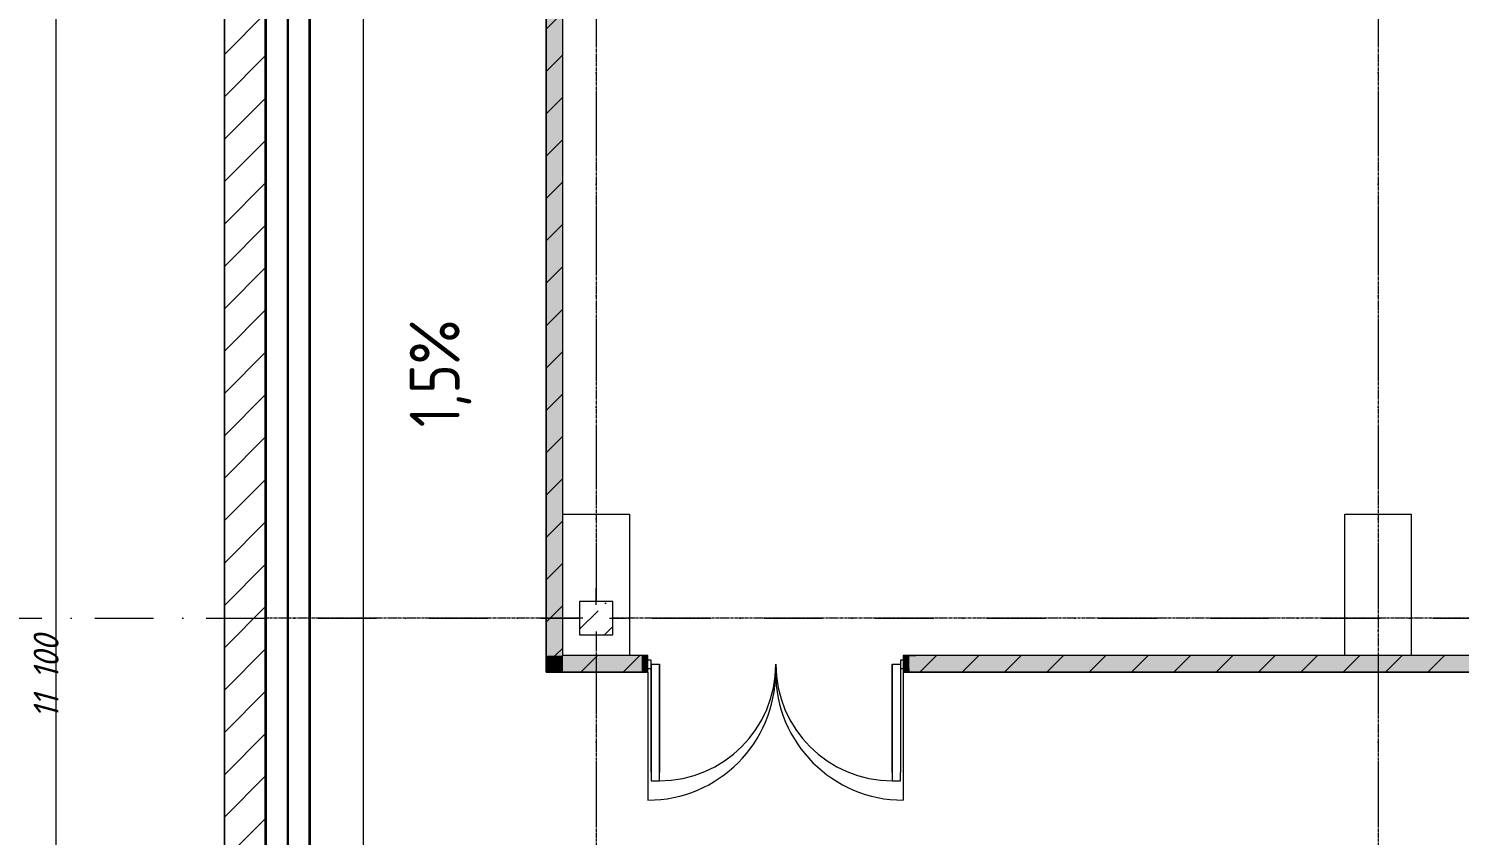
# Model space of a CAD drawing. Header units: millimetres. Extents: x 1499747 to 4230374, y -28481 to 441852.
# Drawn here: x 2437966 to 2446567, y 310479 to 315325 of the extents above; entities that cross this region are included whole.
import ezdxf
from ezdxf.xclip import XClip

# ---------------------------------------------------------------- set-up
doc = ezdxf.new("R2010")
doc.units = ezdxf.units.MM
doc.header["$MEASUREMENT"] = 0
doc.header["$XCLIPFRAME"] = 0
doc.set_wipeout_variables(frame=1)
for name, pattern in [('CENTER2', [28.575, 19.05, -3.175, 3.175, -3.175]), ('Wipeout_Contour', [1000, 0, -1000]), ('Штрихпунктирная', [670.277762, 352.777767, -176.388884, 0, -141.111112])]:
    doc.linetypes.add(name, pattern=pattern)
for name, color, linetype, lineweight in [('13 этаж_25_АР 06.03 custom_70_12 этаж_13_Интерьер - Мебель_Ном._пера__5_Ном._пера__5', 5, 'Continuous', 18), ('13 этаж_25_АР 06.03 custom_70_12 этаж_13_Интерьер - Мебель_Ном._пера__8_Ном._пера__8', 8, 'Continuous', 18), ('13 этаж_25_АР 06.03 custom_70_13-ось_Ном._пера__7_Ном._пера__7', 7, 'Continuous', 18), ('13 этаж_25_АР 06.03 custom_70__Оси_Ном._пера__8_Ном._пера__8', 8, 'Continuous', 18), ('13 этаж_25_АР 06.03 custom_70_контур_Ном._пера__1_Ном._пера__1', 1, 'Continuous', 18), ('13 этаж_25_АР 06.03 custom_70_мет. конструкции_Ном._пера__5_Ном._пера__5', 5, 'Continuous', 18), ('13 этаж_25_АР 06.03 custom_70_парапет 2_Ном._пера__8_Ном._пера__8', 8, 'Continuous', 18), ('13 этаж_25_АР 06.03 custom_70_Стойки_Ном._пера__7_Ном._пера__7', 7, 'Continuous', 18), ('13 этаж_25_Двери Archicad_Ном._пера__19_Ном._пера__255', 255, 'Continuous', 18), ('13 этаж_25_Двери Archicad_Ном._пера__23_Ном._пера__30', 30, 'Continuous', 18), ('13 этаж_25_Двери Archicad_Ном._пера__3_Ном._пера__30', 30, 'Continuous', 18), ('13 этаж_25_Двери Archicad_Ном._пера__47_Ном._пера__7', 7, 'Continuous', 18), ('13 этаж_25_Конструктив - Колонны_Ном._пера__170_Ном._пера__52', 52, 'Continuous', 18), ('13 этаж_25_Конструктив - Колонны_Ном._пера__20_Ном._пера__1', 1, 'Continuous', 18), ('13 этаж_25_Конструктив - Колонны_Ном._пера__28_Ном._пера__12', 12, 'Continuous', 18), ('13 этаж_25_Конструктив - Колонны_Ном._пера__7', 7, 'Continuous', 18), ('13 этаж_25_Конструктив - Перекрытия_Ном._пера__1_Ном._пера__7', 7, 'Continuous', 18), ('13 этаж_25_Конструктив - Стены Ненесущие Газоблок_Ном._пера__169_Ном._пера__83', 83, 'Continuous', 18), ('13 этаж_25_Конструктив - Стены Ненесущие Газоблок_Ном._пера__47_Ном._пера__7', 7, 'Continuous', 18), ('13 этаж_25_Конструктив - Стены Ненесущие Газоблок_Ном._пера__74_Ном._пера__255', 255, 'Continuous', 18), ('13 этаж_25_Размер - ГКЛ перегородки_Ном._пера__1_Ном._пера__7', 7, 'Continuous', 18), ('13 этаж_25_Элемент Модели - Оси_Ном._пера__2_Ном._пера__8', 8, 'Continuous', 18), ('Кабель 2x4mm', 200, 'Continuous', 30), ('Кабель 2х6 mm', 150, 'Continuous', 30)]:
    doc.layers.add(name, color=color, linetype=linetype, lineweight=lineweight)
doc.layers.add('13 этаж_25_Конструктив - Колонны', color=7, linetype='Continuous')
doc.layers.add('Чертеж и Рисунок', color=7, linetype='Continuous')
doc.styles.add('СГЕНЕРИР_СТИЛЬ_1', font='')
doc.styles.add('СГЕНЕРИР_СТИЛЬ_3', font='isocpeur.ttf', dxfattribs={"width": 0.8})
doc.styles.get('СГЕНЕРИР_СТИЛЬ_1').set_extended_font_data('GOST Common', italic=True)
pattern_1 = [(45, (1162404.69, 34264.05), (-127.2792, 127.2792), [])]

# ---------------------------------------------------------------- blocks, each defined once
blk = doc.blocks.new('Чертеж_4_25', base_point=(1186000, 29700))
at = {"layer": '13 этаж_25_Двери Archicad_Ном._пера__19_Ном._пера__255', "linetype": 'Continuous', "true_color": 0xc7c8ca}
for points in [[(1172083, 40139.1), (1172115, 40139.1), (1172115, 40239.1), (1172083, 40239.1)], [(1173683, 40239.1), (1173651, 40239.1), (1173651, 40139.1), (1173683, 40139.1)]]:
    blk.add_hatch(color=9, dxfattribs=at).paths.add_polyline_path(points)
at = {"layer": '13 этаж_25_Конструктив - Стены Ненесущие Газоблок_Ном._пера__169_Ном._пера__83', "linetype": 'Continuous', "true_color": 0xc7c8ca}
h = blk.add_hatch(dxfattribs=at)
h.set_pattern_fill('БЛОКИ_БЕТОННЫЕ_ЭФФЕКТИВН_72', color=9, style=0, pattern_type=2)
h.set_pattern_definition(pattern_1)
h.paths.add_polyline_path([(1169569.7, 47114.1), (1169569.7, 32314.1), (1169819.7, 32314.1), (1169819.7, 47114.1)])
h = blk.add_hatch(dxfattribs=at)
h.set_pattern_fill('БЛОКИ_БЕТОННЫЕ_ЭФФЕКТИВН_72', color=9, style=0, pattern_type=2)
h.set_pattern_definition(pattern_1)
h.paths.add_polyline_path([(1171504.7, 46214.1), (1171504.7, 40239.1), (1171604.7, 40239.1), (1171604.7, 46214.1)])
at = {"layer": '13 этаж_25_Конструктив - Стены Ненесущие Газоблок_Ном._пера__169_Ном._пера__83', "linetype": 'Continuous'}
h = blk.add_hatch(dxfattribs=at)
h.set_pattern_fill('БЛОКИ_БЕТОННЫЕ_ЭФФЕКТИВН_72', color=256, style=0, pattern_type=2)
h.set_pattern_definition(pattern_1)
h.paths.add_polyline_path([(1171604.7, 40239.1), (1171504.7, 40239.1), (1171504.7, 40139.1)])
at = {"layer": '13 этаж_25_Конструктив - Стены Ненесущие Газоблок_Ном._пера__169_Ном._пера__83', "linetype": 'Continuous', "true_color": 0xc7c8ca}
h = blk.add_hatch(dxfattribs=at)
h.set_pattern_fill('БЛОКИ_БЕТОННЫЕ_ЭФФЕКТИВН_72', color=9, style=0, pattern_type=2)
h.set_pattern_definition(pattern_1)
h.paths.add_polyline_path([(1171604.7, 40239.1), (1171504.7, 40139.1), (1171604.7, 40139.1)])
h = blk.add_hatch(dxfattribs=at)
h.set_pattern_fill('БЛОКИ_БЕТОННЫЕ_ЭФФЕКТИВН_72', color=9, style=0, pattern_type=2)
h.set_pattern_definition(pattern_1)
h.paths.add_polyline_path([(1171604.7, 40139.1), (1172083, 40139.1), (1172083, 40239.1), (1171604.7, 40239.1)])
h = blk.add_hatch(dxfattribs=at)
h.set_pattern_fill('БЛОКИ_БЕТОННЫЕ_ЭФФЕКТИВН_72', color=9, style=0, pattern_type=2)
h.set_pattern_definition(pattern_1)
h.paths.add_polyline_path([(1173683, 40139.1), (1180809.7, 40139.1), (1180809.7, 40239.1), (1173683, 40239.1)])
at = {"layer": '13 этаж_25_Конструктив - Стены Ненесущие Газоблок_Ном._пера__74_Ном._пера__255', "linetype": 'Continuous', "true_color": 0xc7c8ca}
for points in [[(1171504.7, 46214.1), (1171504.7, 40239.1), (1171604.7, 40239.1), (1171604.7, 46214.1)], [(1171604.7, 40239.1), (1171504.7, 40239.1), (1171504.7, 40139.1)], [(1171604.7, 40239.1), (1171504.7, 40139.1), (1171604.7, 40139.1)], [(1171604.7, 40139.1), (1172083, 40139.1), (1172083, 40239.1), (1171604.7, 40239.1)], [(1173683, 40139.1), (1180809.7, 40139.1), (1180809.7, 40239.1), (1173683, 40239.1)]]:
    blk.add_hatch(color=9, dxfattribs=at).paths.add_polyline_path(points)
at = {"layer": '13 этаж_25_АР 06.03 custom_70_12 этаж_13_Интерьер - Мебель_Ном._пера__5_Ном._пера__5', "color": 9, "linetype": 'Continuous', "true_color": 0xc7c8ca, "flags": 128}
for points in [[(1171604.7, 41089.1), (1172004.7, 41089.1), (1172004.7, 40239.1), (1171604.7, 40239.1)], [(1176304.7, 41089.1), (1176704.7, 41089.1), (1176704.7, 40239.1), (1176304.7, 40239.1)]]:
    blk.add_lwpolyline(points, close=True, dxfattribs=at)
at = {"layer": '13 этаж_25_АР 06.03 custom_70_12 этаж_13_Интерьер - Мебель_Ном._пера__8_Ном._пера__8', "color": 9, "linetype": 'Continuous', "true_color": 0xc7c8ca, "flags": 128}
for points in [[(1171604.7, 41089.1), (1172004.7, 41089.1), (1172004.7, 40239.1), (1171604.7, 40239.1)], [(1176304.7, 41089.1), (1176704.7, 41089.1), (1176704.7, 40239.1), (1176304.7, 40239.1)]]:
    blk.add_lwpolyline(points, close=True, dxfattribs=at)
at = {"layer": '13 этаж_25_АР 06.03 custom_70__Оси_Ном._пера__8_Ном._пера__8', "color": 9, "linetype": 'CENTER2', "true_color": 0xc7c8ca}
for p, q in [((1171804.7, 47114.1), (1171804.7, 32314.1)), ((1176504.7, 47114.1), (1176504.7, 32314.1)), ((1200719.9, 40464.1), (1169819.7, 40464.1))]:
    blk.add_line(p, q, dxfattribs=at)
at = {"layer": '13 этаж_25_АР 06.03 custom_70_контур_Ном._пера__1_Ном._пера__1', "color": 9, "linetype": 'Continuous', "true_color": 0xc7c8ca, "flags": 128}
for points in [[(1172084.7, 40139.1), (1171504.7, 40139.1), (1171504.7, 46314.1), (1180909.7, 46314.1), (1180909.7, 40139.1)], [(1172084.7, 40239.1), (1171604.7, 40239.1), (1171604.7, 46214.1), (1180809.7, 46214.1), (1180809.7, 40239.1)], [(1171504.7, 40139.1), (1172084.7, 40139.1), (1172084.7, 40239.1)], [(1172084.7, 40139.1), (1172084.7, 40162.6), (1172134.7, 40162.6), (1172134.7, 40212.6), (1172084.7, 40212.6), (1172084.7, 40162.6), (1172134.7, 40162.6), (1172134.7, 40187.6), (1172184.7, 40187.6), (1172184.7, 39537.6)], [(1172134.7, 40187.6), (1172134.7, 39487.6), (1172184.7, 39487.6), (1172184.7, 40187.6)], [(1173584.7, 39537.6), (1173584.7, 40187.6), (1173634.7, 40187.6), (1173634.7, 40162.6), (1173684.7, 40162.6), (1173684.7, 40212.6), (1173634.7, 40212.6), (1173634.7, 40162.6), (1173684.7, 40162.6), (1173684.7, 40139.1), (1173684.7, 40237.6)], [(1173584.7, 40187.6), (1173634.7, 40187.6), (1173634.7, 39537.6)], [(1173584.7, 39537.6), (1173584.7, 40187.6), (1173634.7, 40187.6)], [(1173584.7, 40187.6), (1173584.7, 39487.6), (1173634.7, 39487.6), (1173634.7, 39537.6)], [(1173634.7, 40187.6), (1173634.7, 39537.6)], [(1180509.7, 40239.1), (1173684.7, 40239.1)], [(1173684.7, 40139.1), (1173684.7, 40239.1)], [(1172134.7, 39539.6), (1172134.7, 40162.6)], [(1180509.7, 40139.1), (1173684.7, 40139.1)]]:
    blk.add_lwpolyline(points, dxfattribs=at)
at = {"layer": '13 этаж_25_АР 06.03 custom_70_контур_Ном._пера__1_Ном._пера__1', "color": 9, "linetype": 'Continuous', "true_color": 0xc7c8ca}
for centre, start, end in [((1172184.7, 40187.6), 270, 0), ((1173584.7, 40187.6), 180, 270)]:
    blk.add_arc(centre, 700, start, end, dxfattribs=at)
at = {"layer": '13 этаж_25_АР 06.03 custom_70_мет. конструкции_Ном._пера__5_Ном._пера__5', "color": 9, "linetype": 'Continuous', "true_color": 0xc7c8ca}
blk.add_line((1171604.7, 40239.1), (1171604.7, 45814.1), dxfattribs=at)
at = {"layer": '13 этаж_25_АР 06.03 custom_70_парапет 2_Ном._пера__8_Ном._пера__8', "color": 9, "linetype": 'Continuous', "true_color": 0xc7c8ca, "flags": 128}
blk.add_lwpolyline([(1199704.5, 30164.1), (1181204.7, 30164.1), (1181204.7, 32314.1), (1169819.7, 32314.1), (1169819.7, 47114.1), (1181154.7, 47114.1), (1181154.7, 46214.1)], dxfattribs=at)
at = {"layer": '13 этаж_25_АР 06.03 custom_70_Стойки_Ном._пера__7_Ном._пера__7', "color": 9, "linetype": 'Continuous', "true_color": 0xc7c8ca, "flags": 128}
blk.add_lwpolyline([(1170406.9, 35140.7), (1170406.9, 44826.4)], dxfattribs=at)
at = {"layer": '13 этаж_25_Двери Archicad_Ном._пера__23_Ном._пера__30', "color": 9, "linetype": 'Continuous', "true_color": 0xc7c8ca}
for p, q in [((1172115, 40239.1), (1172083, 40239.1)), ((1172083, 40239.1), (1172083, 40139.1)), ((1172115, 40139.1), (1172115, 40239.1)), ((1173683, 40239.1), (1173651, 40239.1)), ((1173651, 40239.1), (1173651, 40139.1)), ((1173683, 40139.1), (1173683, 40239.1)), ((1172083, 40139.1), (1172115, 40139.1)), ((1173651, 40139.1), (1173683, 40139.1))]:
    blk.add_line(p, q, dxfattribs=at)
at = {"layer": '13 этаж_25_Двери Archicad_Ном._пера__3_Ном._пера__30', "color": 9, "linetype": 'Continuous', "true_color": 0xc7c8ca}
for p, q in [((1172115, 40139.1), (1172115, 39371.1)), ((1173651, 40139.1), (1173651, 39371.1))]:
    blk.add_line(p, q, dxfattribs=at)
for centre, start, end in [((1172115, 40139.1), 270, 0), ((1173651, 40139.1), 180, 270)]:
    blk.add_arc(centre, 768, start, end, dxfattribs=at)
at = {"layer": '13 этаж_25_Двери Archicad_Ном._пера__47_Ном._пера__7', "color": 9, "linetype": 'Continuous', "true_color": 0xc7c8ca}
for p, q in [((1172083, 40239.1), (1172040, 40239.1)), ((1172083, 40239.1), (1172040, 40239.1)), ((1172083, 40139.1), (1172083, 40239.1)), ((1172083, 40139.1), (1172083, 40239.1)), ((1173683, 40139.1), (1173683, 40239.1)), ((1173683, 40139.1), (1173683, 40239.1)), ((1173683, 40239.1), (1173726, 40239.1)), ((1173683, 40239.1), (1173726, 40239.1)), ((1172083, 40139.1), (1172040, 40139.1)), ((1172083, 40139.1), (1172040, 40139.1)), ((1173683, 40139.1), (1173726, 40139.1)), ((1173683, 40139.1), (1173726, 40139.1))]:
    blk.add_line(p, q, dxfattribs=at)
at = {"layer": '13 этаж_25_Конструктив - Перекрытия_Ном._пера__1_Ном._пера__7', "linetype": 'Continuous', "flags": 128}
blk.add_lwpolyline([(1169569.7, 32064.1), (1169569.7, 47364.1), (1181404.7, 47364.1), (1181404.7, 46214.1), (1199704.5, 46214.1), (1199704.5, 29914), (1190354.6, 29914), (1180954.5, 29914), (1180954.5, 32064.1)], close=True, dxfattribs=at)
at = {"layer": '13 этаж_25_Конструктив - Стены Ненесущие Газоблок_Ном._пера__47_Ном._пера__7', "color": 9, "linetype": 'Continuous', "true_color": 0xc7c8ca}
for p, q in [((1172083, 40239.1), (1172040, 40239.1)), ((1172083, 40139.1), (1172083, 40239.1)), ((1173683, 40239.1), (1173726, 40239.1)), ((1173683, 40139.1), (1173683, 40239.1)), ((1172083, 40139.1), (1172040, 40139.1)), ((1173683, 40139.1), (1173726, 40139.1))]:
    blk.add_line(p, q, dxfattribs=at)
at = {"layer": '13 этаж_25_Конструктив - Стены Ненесущие Газоблок_Ном._пера__47_Ном._пера__7', "color": 9, "linetype": 'Continuous', "true_color": 0xc7c8ca, "flags": 128}
for points in [[(1169569.7, 47364.1), (1169569.7, 32314.1)], [(1169819.7, 32314.1), (1169819.7, 47114.1)], [(1171504.7, 46214.1), (1171504.7, 40239.1)], [(1171604.7, 40239.1), (1171604.7, 46214.1)], [(1171504.7, 40139.1), (1171504.7, 40239.1)], [(1172083, 40239.1), (1171604.7, 40239.1)], [(1180809.7, 40239.1), (1173683, 40239.1)], [(1171504.7, 40139.1), (1172083, 40139.1)], [(1173683, 40139.1), (1180909.7, 40139.1)]]:
    blk.add_lwpolyline(points, dxfattribs=at)
at = {"layer": '13 этаж_25_Размер - ГКЛ перегородки_Ном._пера__1_Ном._пера__7', "color": 9, "linetype": 'Continuous', "true_color": 0xc7c8ca}
blk.add_line((1168558.9, 34564.1), (1168558.9, 45664.1), dxfattribs=at)
at = {"layer": '13 этаж_25_Элемент Модели - Оси_Ном._пера__2_Ном._пера__8', "linetype": 'Штрихпунктирная'}
for p, q in [((1171804.7, 48964.1), (1171804.7, 14064.1)), ((1176504.7, 48964.1), (1176504.7, 14064.1)), ((1159404.7, 40464.1), (1216204.7, 40464.1))]:
    blk.add_line(p, q, dxfattribs=at)
at = {"layer": '13 этаж_25_АР 06.03 custom_70_13-ось_Ном._пера__7_Ном._пера__7', "color": 9, "linetype": 'Continuous', "true_color": 0xc7c8ca, "insert": (1171053.6, 41612), "char_height": 300, "attachment_point": 7, "rotation": 90, "style": 'СГЕНЕРИР_СТИЛЬ_3'}
blk.add_mtext('\\A1;{\\pql;\\fISOCPEUR|b0|i0|c204|p0;\\W0.800000;1,5%}', dxfattribs=at)
at = {"layer": '13 этаж_25_Размер - ГКЛ перегородки_Ном._пера__1_Ном._пера__7', "color": 9, "linetype": 'Continuous', "true_color": 0xc7c8ca, "insert": (1168572.9, 39860.6), "char_height": 150, "attachment_point": 7, "rotation": 90, "style": 'СГЕНЕРИР_СТИЛЬ_1'}
blk.add_mtext('\\A1;{\\pql;\\fGOST Common|b0|i1|c204|p0;\\W1.000000;11\xa0100}', dxfattribs=at)
at = {"color": 9, "linetype": 'Wipeout_Contour', "ltscale": 4690012.505226145, "true_color": 0xc7c8ca}
blk.add_wipeout([(1171704.7, 40364.1), (1171904.7, 40364.1), (1171904.7, 40564.1), (1171704.7, 40564.1)], dxfattribs=at).dxf.layer = '13 этаж_25_Конструктив - Колонны'
at = {"layer": '13 этаж_25_Конструктив - Колонны_Ном._пера__170_Ном._пера__52', "linetype": 'Continuous', "true_color": 0xc7c8ca}
h = blk.add_hatch(dxfattribs=at)
h.set_pattern_fill('ЖЕЛЕЗОБЕТОН_0019', color=9, style=0, pattern_type=2)
h.set_pattern_definition([(45, (1162404.7, 34264.05), (-183.848, 183.848), []), (45, (1162312.77, 34355.97), (-183.848, 183.848), [195, -65, 0, -65])])
h.paths.add_polyline_path([(1171704.7, 40364.1), (1171904.7, 40364.1), (1171904.7, 40564.1), (1171704.7, 40564.1)])
at = {"layer": '13 этаж_25_Конструктив - Колонны_Ном._пера__20_Ном._пера__1', "color": 9, "linetype": 'Continuous', "true_color": 0xc7c8ca}
for p, q in [((1171804.7, 40544.1), (1171804.7, 40644.1)), ((1171724.7, 40464.1), (1171624.7, 40464.1)), ((1171804.7, 40464.1), (1171804.7, 40464.1)), ((1171884.7, 40464.1), (1171984.7, 40464.1)), ((1171804.7, 40384.1), (1171804.7, 40284.1))]:
    blk.add_line(p, q, dxfattribs=at)
at = {"layer": '13 этаж_25_Конструктив - Колонны_Ном._пера__28_Ном._пера__12', "color": 9, "linetype": 'Continuous', "true_color": 0xc7c8ca, "flags": 128}
blk.add_lwpolyline([(1171704.7, 40364.1), (1171904.7, 40364.1), (1171904.7, 40564.1), (1171704.7, 40564.1)], close=True, dxfattribs=at)
at = {"layer": '13 этаж_25_Конструктив - Колонны_Ном._пера__7', "color": 9, "linetype": 'Wipeout_Contour', "true_color": 0xc7c8ca}
for p, q in [((1171904.7, 40564.1), (1171704.7, 40564.1)), ((1171704.7, 40564.1), (1171704.7, 40364.1)), ((1171904.7, 40364.1), (1171904.7, 40564.1)), ((1171704.7, 40364.1), (1171904.7, 40364.1))]:
    blk.add_line(p, q, dxfattribs=at)

msp = doc.modelspace()

# ---------------------------------------------------------------- block references
at = {"layer": 'Чертеж и Рисунок', "linetype": 'Continuous'}
ref = msp.add_blockref('Чертеж_4_25', (2455572.80168, 301019.07632), dxfattribs=at)
XClip(ref).set_block_clipping_path([(1144000, 0), (1228000, 59400.0000000006)])

# ---------------------------------------------------------------- next in the draw order: linework, layer by layer
at = {"layer": 'Кабель 2x4mm', "lineweight": 35}
for points in [[(2454333.23567, 301883.12708), (2454333.23567, 302705.35084), (2451627.4163, 302705.35084), (2451627.4163, 304478.11152), (2439656.8894, 304478.11152), (2439656.8894, 318433.19578), (2443579.42094, 318433.19578), (2443579.42094, 319031.83194)], [(2454168.03861, 301883.12708), (2454168.03861, 302444.32899), (2451326.35708, 302444.32899), (2451326.35708, 304183.64726), (2439392.4918, 304183.64726), (2439392.4918, 318006.91832), (2439092.4163, 318006.74556)]]:
    msp.add_lwpolyline(points, dxfattribs=at)
at = {"layer": 'Кабель 2х6 mm', "lineweight": 30}
msp.add_lwpolyline([(2454253.32684, 301883.12708), (2454253.32684, 302575.58073), (2451476.33666, 302575.58073), (2451476.33666, 304334.36148), (2439523.61612, 304334.36148), (2439523.61612, 318858.52656), (2430393.93538, 318858.52656), (2430177.4918, 319031.83194)], dxfattribs=at)

doc.saveas('drawing.dxf')
